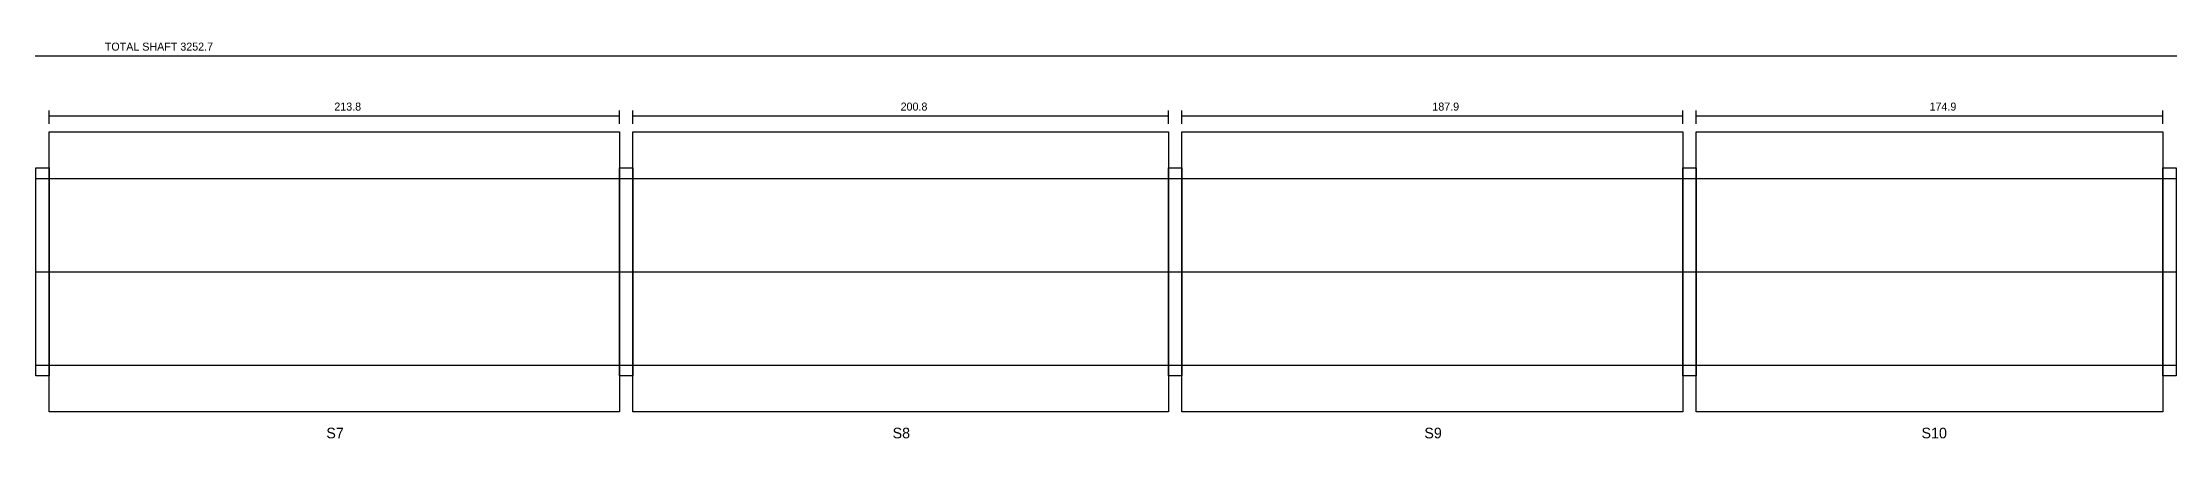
# Model space of a CAD drawing. Header units: metres. Extents: x -20 to 3300, y -89 to 86.
# Drawn here: x 1603 to 2400, y -63 to 86 of the extents above; entities that cross this region are included whole.
import ezdxf

# ---------------------------------------------------------------- set-up
doc = ezdxf.new("R2010")
doc.units = ezdxf.units.M
for name, color, linetype in [('CENTRE', 1, 'Continuous'), ('DIMENSION', 2, 'Continuous'), ('HATCH', 8, 'Continuous'), ('OUTLINE', 7, 'Continuous'), ('TITLE', 4, 'Continuous')]:
    doc.layers.add(name, color=color, linetype=linetype)

msp = doc.modelspace()

# ---------------------------------------------------------------- linework, layer by layer
at = {"layer": 'CENTRE'}
msp.add_line((-20, 0), (3272.7, 0), dxfattribs=at)
at = {"layer": 'DIMENSION', "color": 2}
for p, q in [((0, 81), (3252.7, 81)), ((1605.5, 55.5), (1605.5, 60.5)), ((1605.5, 58.5), (1819.3, 58.5)), ((1819.3, 55.5), (1819.3, 60.5)), ((1824.3, 55.5), (1824.3, 60.5)), ((1824.3, 58.5), (2025.1, 58.5)), ((2025.1, 55.5), (2025.1, 60.5)), ((2030.1, 55.5), (2030.1, 60.5)), ((2030.1, 58.5), (2218, 58.5)), ((2218, 55.5), (2218, 60.5)), ((2223, 55.5), (2223, 60.5)), ((2223, 58.5), (2397.9, 58.5)), ((2397.9, 55.5), (2397.9, 60.5))]:
    msp.add_line(p, q, dxfattribs=at)
at = {"layer": 'HATCH'}
for points in [[(1600.5, 39), (1605.5, 39), (1605.5, -39), (1600.5, -39)], [(1819.3, 39), (1824.3, 39), (1824.3, -39), (1819.3, -39)], [(2025.1, 39), (2030.1, 39), (2030.1, -39), (2025.1, -39)], [(2218, 39), (2223, 39), (2223, -39), (2218, -39)], [(2397.9, 39), (2402.9, 39), (2402.9, -39), (2397.9, -39)]]:
    msp.add_lwpolyline(points, close=True, dxfattribs=at)
at = {"layer": 'OUTLINE'}
for p, q in [((0, 35), (3252.7, 35)), ((0, -35), (3252.7, -35))]:
    msp.add_line(p, q, dxfattribs=at)
for points in [[(1605.5, 52.5), (1819.3, 52.5), (1819.3, -52.5), (1605.5, -52.5)], [(1824.3, 52.5), (2025.1, 52.5), (2025.1, -52.5), (1824.3, -52.5)], [(2030.1, 52.5), (2218, 52.5), (2218, -52.5), (2030.1, -52.5)], [(2223, 52.5), (2397.9, 52.5), (2397.9, -52.5), (2223, -52.5)]]:
    msp.add_lwpolyline(points, close=True, dxfattribs=at)

# ---------------------------------------------------------------- texts
at = {"layer": 'DIMENSION'}
for s, p in [('TOTAL SHAFT 3252.7', (1626.35, 83)), ('213.8', (1712.4, 60.5)), ('200.8', (1924.7, 60.5)), ('187.9', (2124.05, 60.5)), ('174.9', (2310.45, 60.5))]:
    msp.add_text(s, height=3, dxfattribs=at).set_placement(p)
at = {"layer": 'TITLE'}
for s, p in [('S7', (1709.4, -62.5)), ('S8', (1921.7, -62.5)), ('S9', (2121.05, -62.5)), ('S10', (2307.45, -62.5))]:
    msp.add_text(s, height=4, dxfattribs=at).set_placement(p)

doc.saveas('drawing.dxf')
